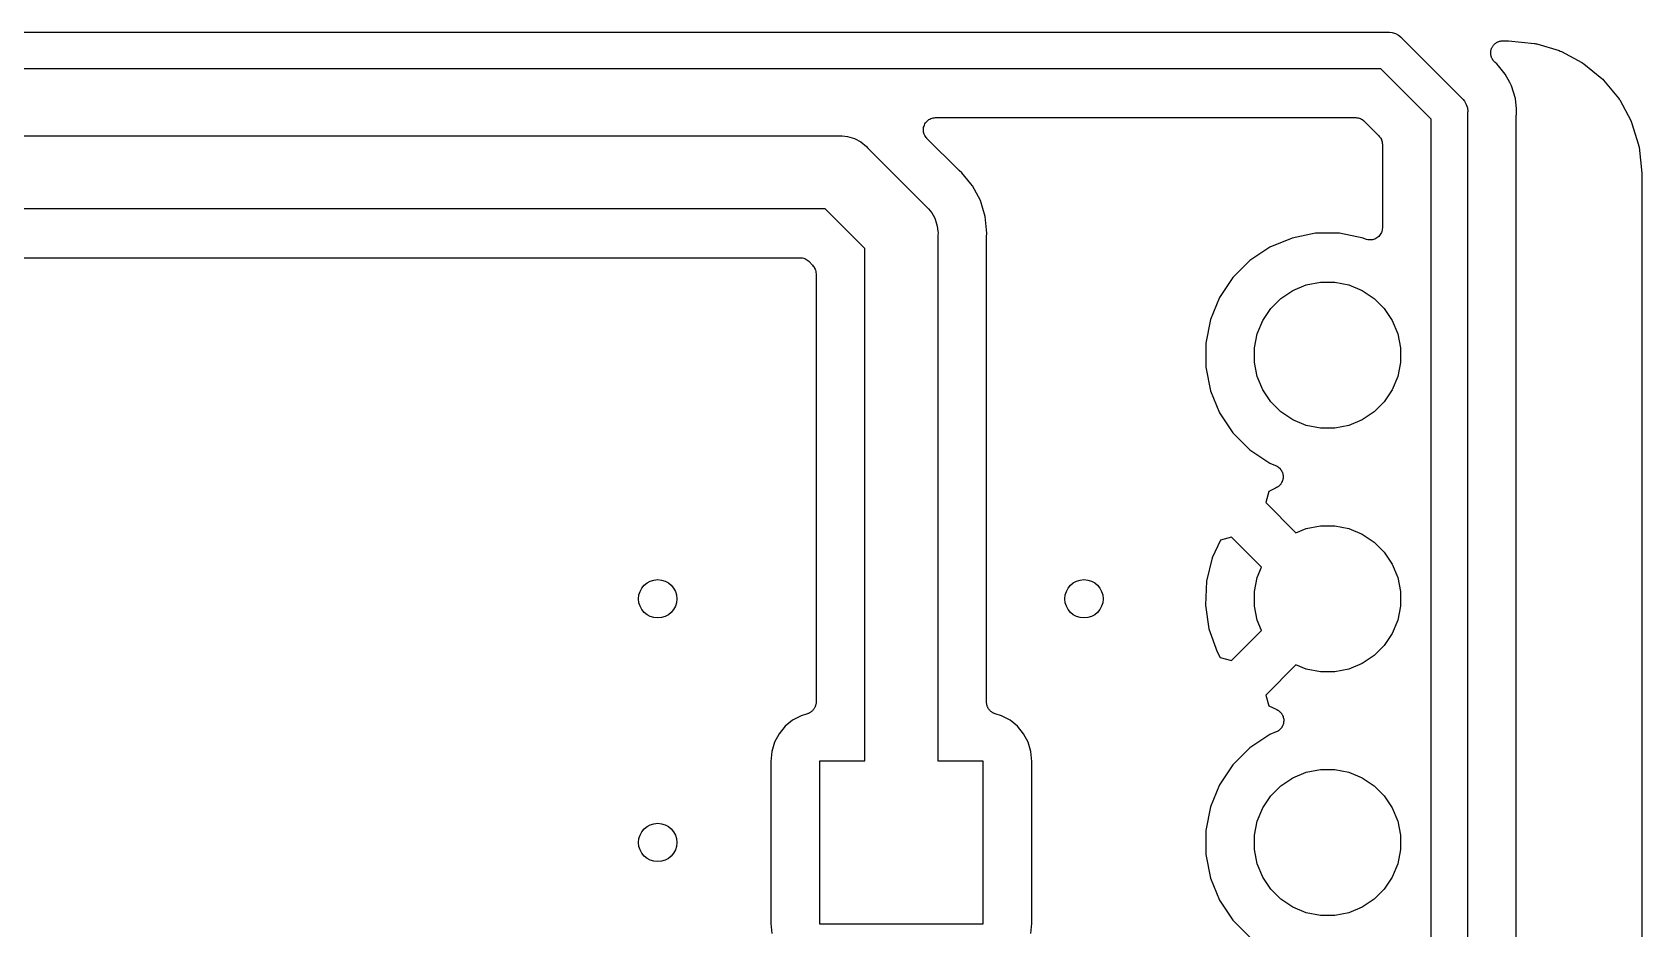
# Model space of a CAD drawing. Extents: x 1.17 to 5.78, y -4.25 to -1.29.
# Drawn here: x 5.118 to 5.779, y -1.66 to -1.292 of the extents above; entities that cross this region are included whole.
import ezdxf

# ---------------------------------------------------------------- set-up
doc = ezdxf.new("R2010")
doc.units = 0
doc.header["$MEASUREMENT"] = 0
doc.layers.add('BLACK', color=7, linetype='CONTINUOUS')

msp = doc.modelspace()

# ---------------------------------------------------------------- linework, layer by layer
at = {"layer": 'BLACK', "linetype": 'CONTINUOUS'}
for p, q in [((3.12537, -1.2925), (5.67463, -1.2925)), ((5.67463, -1.2925), (5.675, -1.29246)), ((5.675, -1.29246), (5.67537, -1.2925)), ((5.67537, -1.2925), (5.67537, -1.2925)), ((5.67537, -1.2925), (5.67647, -1.29261)), ((5.67647, -1.29261), (5.67788, -1.29304)), ((5.67788, -1.29304), (5.67919, -1.29373)), ((5.67919, -1.29373), (5.68033, -1.29467)), ((5.68033, -1.29467), (5.68056, -1.29496)), ((5.68056, -1.29496), (5.70504, -1.31944)), ((5.71697, -1.30095), (5.71699, -1.3007)), ((5.71699, -1.30119), (5.71697, -1.30095)), ((5.71699, -1.3007), (5.717, -1.30045)), ((5.71699, -1.30142), (5.71699, -1.30119)), ((5.71703, -1.30167), (5.71699, -1.30142)), ((5.717, -1.30045), (5.71704, -1.30021)), ((5.71706, -1.30192), (5.71703, -1.30167)), ((5.71704, -1.30021), (5.71707, -1.29998)), ((5.71707, -1.29998), (5.71714, -1.29974)), ((5.71714, -1.29974), (5.71719, -1.29949)), ((5.71719, -1.29949), (5.71729, -1.29927)), ((5.71729, -1.29927), (5.71736, -1.29905)), ((5.71736, -1.29905), (5.71748, -1.29882)), ((5.71748, -1.29882), (5.71758, -1.29859)), ((5.71758, -1.29859), (5.71771, -1.2984)), ((5.71771, -1.2984), (5.71782, -1.29819)), ((5.71782, -1.29819), (5.71798, -1.29799)), ((5.71798, -1.29799), (5.71812, -1.29779)), ((5.71812, -1.29779), (5.71829, -1.29762)), ((5.71829, -1.29762), (5.71844, -1.29744)), ((5.71844, -1.29744), (5.71864, -1.29728)), ((5.71864, -1.29728), (5.71882, -1.2971)), ((5.71882, -1.2971), (5.71902, -1.29697)), ((5.71902, -1.29697), (5.7192, -1.29682)), ((5.7192, -1.29682), (5.71942, -1.2967)), ((5.71942, -1.2967), (5.71963, -1.29656)), ((5.71963, -1.29656), (5.71985, -1.29647)), ((5.71985, -1.29647), (5.72006, -1.29636)), ((5.72006, -1.29636), (5.7203, -1.29629)), ((5.7203, -1.29629), (5.72054, -1.29619)), ((5.72054, -1.29619), (5.72077, -1.29615)), ((5.72077, -1.29615), (5.721, -1.29608)), ((5.721, -1.29608), (5.72125, -1.29605)), ((5.72125, -1.29605), (5.72149, -1.29601)), ((5.72149, -1.29601), (5.72173, -1.29601)), ((5.72173, -1.29601), (5.72197, -1.29598)), ((5.72197, -1.29598), (5.72373, -1.29598)), ((5.72373, -1.29598), (5.7238, -1.29598)), ((5.7238, -1.29598), (5.72401, -1.29601)), ((5.72401, -1.29601), (5.72422, -1.29601)), ((5.72422, -1.29601), (5.73498, -1.29706)), ((5.73498, -1.29706), (5.73505, -1.29707)), ((5.73505, -1.29707), (5.7355, -1.29717)), ((5.7355, -1.29717), (5.73594, -1.29725)), ((5.73594, -1.29725), (5.74508, -1.30001)), ((5.74508, -1.30001), (5.74514, -1.30003)), ((5.74514, -1.30003), (5.74556, -1.30021)), ((5.74556, -1.30021), (5.74598, -1.30038)), ((5.74598, -1.30038), (5.7544, -1.30486)), ((5.67189, -1.3075), (3.12811, -1.3075)), ((5.6925, -1.32811), (5.67189, -1.3075)), ((5.71712, -1.30215), (5.71706, -1.30192)), ((5.71717, -1.30238), (5.71712, -1.30215)), ((5.71726, -1.30262), (5.71717, -1.30238)), ((5.71733, -1.30286), (5.71726, -1.30262)), ((5.71744, -1.30307), (5.71733, -1.30286)), ((5.71753, -1.30329), (5.71744, -1.30307)), ((5.71767, -1.3035), (5.71753, -1.30329)), ((5.71778, -1.30372), (5.71767, -1.3035)), ((5.71793, -1.30391), (5.71778, -1.30372)), ((5.71806, -1.30411), (5.71793, -1.30391)), ((5.71824, -1.30429), (5.71806, -1.30411)), ((5.71839, -1.30448), (5.71824, -1.30429)), ((5.71858, -1.30463), (5.71839, -1.30448)), ((5.71874, -1.3048), (5.71858, -1.30463)), ((5.71879, -1.30485), (5.71874, -1.3048)), ((5.71954, -1.30546), (5.71879, -1.30485)), ((5.72024, -1.30632), (5.71954, -1.30546)), ((5.72298, -1.30965), (5.72024, -1.30632)), ((5.72024, -1.30632), (5.72024, -1.30632)), ((5.7544, -1.30486), (5.75446, -1.3049)), ((5.75446, -1.3049), (5.75484, -1.30515)), ((5.75484, -1.30515), (5.75522, -1.3054)), ((5.75522, -1.3054), (5.76261, -1.31143)), ((5.72484, -1.31313), (5.72298, -1.30965)), ((5.72553, -1.31443), (5.72484, -1.31313)), ((5.7271, -1.31961), (5.72553, -1.31443)), ((5.76261, -1.31143), (5.76266, -1.31148)), ((5.76266, -1.31148), (5.76298, -1.3118)), ((5.76298, -1.3118), (5.7633, -1.31212)), ((5.7633, -1.31212), (5.76939, -1.31947)), ((5.70504, -1.31944), (5.70533, -1.31967)), ((5.70533, -1.31967), (5.70556, -1.31996)), ((5.70556, -1.31996), (5.70556, -1.31996)), ((5.70556, -1.31996), (5.70571, -1.32013)), ((5.70571, -1.32013), (5.70627, -1.32081)), ((5.70627, -1.32081), (5.70694, -1.32207)), ((5.72752, -1.32389), (5.7271, -1.31961)), ((5.76939, -1.31947), (5.76943, -1.31953)), ((5.76943, -1.31953), (5.76968, -1.31991)), ((5.76968, -1.31991), (5.76993, -1.32028)), ((5.76993, -1.32028), (5.77447, -1.32868)), ((5.4863, -1.32834), (5.48631, -1.32833)), ((5.48631, -1.32833), (5.48632, -1.32833)), ((5.48632, -1.32833), (5.48674, -1.3281)), ((5.48674, -1.3281), (5.48716, -1.32788)), ((5.48716, -1.32788), (5.48717, -1.32787)), ((5.48717, -1.32787), (5.48718, -1.32787)), ((5.48718, -1.32787), (5.48764, -1.32773)), ((5.48764, -1.32773), (5.4881, -1.3276)), ((5.4881, -1.3276), (5.48811, -1.32759)), ((5.48811, -1.32759), (5.48859, -1.32755)), ((5.48811, -1.32759), (5.48811, -1.32759)), ((5.48859, -1.32755), (5.48907, -1.3275)), ((5.48907, -1.3275), (5.66154, -1.3275)), ((5.66154, -1.3275), (5.66155, -1.3275)), ((5.66155, -1.3275), (5.66156, -1.3275)), ((5.66156, -1.3275), (5.66156, -1.3275)), ((5.66156, -1.3275), (5.66161, -1.3275)), ((5.66161, -1.3275), (5.66207, -1.32755)), ((5.66207, -1.32755), (5.66253, -1.3276)), ((5.66253, -1.3276), (5.66255, -1.32761)), ((5.66255, -1.32761), (5.66258, -1.32761)), ((5.66258, -1.32761), (5.66302, -1.32775)), ((5.66302, -1.32775), (5.66346, -1.32788)), ((5.66346, -1.32788), (5.66348, -1.3279)), ((5.66348, -1.3279), (5.66351, -1.3279)), ((5.66351, -1.3279), (5.66391, -1.32813)), ((5.66391, -1.32813), (5.66432, -1.32835)), ((5.6925, -1.99689), (5.6925, -1.32811)), ((5.70694, -1.32207), (5.70696, -1.32212)), ((5.70696, -1.32212), (5.70739, -1.32353)), ((5.70739, -1.32353), (5.70754, -1.325)), ((5.70754, -1.325), (5.7075, -1.32537)), ((5.7075, -1.32537), (5.7075, -1.99963)), ((5.7275, -1.32653), (5.72752, -1.32632)), ((5.7275, -1.3266), (5.7275, -1.32653)), ((5.7275, -1.9984), (5.7275, -1.3266)), ((5.72763, -1.325), (5.72752, -1.32389)), ((5.72752, -1.32611), (5.72763, -1.325)), ((5.72752, -1.32632), (5.72752, -1.32611)), ((5.44926, -1.335), (5.45, -1.33493)), ((5.45, -1.33493), (5.45074, -1.335)), ((5.48407, -1.33245), (5.48412, -1.33196)), ((5.48407, -1.33246), (5.48407, -1.33245)), ((5.48407, -1.33247), (5.48407, -1.33246)), ((5.48411, -1.33294), (5.48407, -1.33247)), ((5.48415, -1.33342), (5.48411, -1.33294)), ((5.48412, -1.33196), (5.48417, -1.33149)), ((5.48416, -1.33343), (5.48415, -1.33342)), ((5.48416, -1.33344), (5.48416, -1.33343)), ((5.48429, -1.33389), (5.48416, -1.33344)), ((5.48417, -1.33148), (5.48432, -1.33102)), ((5.48417, -1.33149), (5.48417, -1.33148)), ((5.48417, -1.33149), (5.48417, -1.33149)), ((5.48443, -1.33436), (5.48429, -1.33389)), ((5.48432, -1.33102), (5.48446, -1.33056)), ((5.48443, -1.33437), (5.48443, -1.33436)), ((5.48443, -1.33436), (5.48443, -1.33436)), ((5.48465, -1.3348), (5.48443, -1.33437)), ((5.48446, -1.33056), (5.48446, -1.33055)), ((5.48446, -1.33055), (5.48447, -1.33055)), ((5.48447, -1.33055), (5.4847, -1.33013)), ((5.48488, -1.33522), (5.48465, -1.3348)), ((5.4847, -1.33013), (5.48492, -1.3297)), ((5.48492, -1.3297), (5.48493, -1.3297)), ((5.48493, -1.32969), (5.48524, -1.32932)), ((5.48493, -1.3297), (5.48493, -1.32969)), ((5.48524, -1.32932), (5.48555, -1.32895)), ((5.48555, -1.32895), (5.48556, -1.32894)), ((5.48555, -1.32895), (5.48555, -1.32895)), ((5.48556, -1.32894), (5.48593, -1.32864)), ((5.48593, -1.32864), (5.4863, -1.32834)), ((5.66432, -1.32835), (5.66434, -1.32836)), ((5.66434, -1.32836), (5.66436, -1.32837)), ((5.66436, -1.32837), (5.66472, -1.32867)), ((5.66472, -1.32867), (5.66507, -1.32896)), ((5.66507, -1.32896), (5.67104, -1.33493)), ((5.67104, -1.33493), (5.67105, -1.33494)), ((5.67105, -1.33494), (5.67105, -1.33494)), ((5.67105, -1.33494), (5.67105, -1.33494)), ((5.67105, -1.33494), (5.67108, -1.33498)), ((5.77447, -1.32868), (5.7745, -1.32874)), ((5.7745, -1.32874), (5.77467, -1.32916)), ((5.77467, -1.32916), (5.77485, -1.32958)), ((5.77485, -1.32958), (5.77767, -1.33869)), ((3.70074, -1.335), (5.44926, -1.335)), ((5.45074, -1.335), (5.45074, -1.335)), ((5.45074, -1.335), (5.45294, -1.33522)), ((5.45294, -1.33522), (5.45577, -1.33607)), ((5.45577, -1.33607), (5.45837, -1.33747)), ((5.45837, -1.33747), (5.46066, -1.33934)), ((5.46066, -1.33934), (5.46113, -1.33991)), ((5.46113, -1.33991), (5.48509, -1.36387)), ((5.48488, -1.33523), (5.48488, -1.33522)), ((5.48488, -1.33524), (5.48488, -1.33523)), ((5.48518, -1.33561), (5.48488, -1.33524)), ((5.48548, -1.33599), (5.48518, -1.33561)), ((5.4855, -1.336), (5.48548, -1.33599)), ((5.48553, -1.33604), (5.4855, -1.336)), ((5.4855, -1.336), (5.4855, -1.336)), ((5.4855, -1.336), (5.4855, -1.336)), ((5.49836, -1.34886), (5.48553, -1.33604)), ((5.67108, -1.33498), (5.67137, -1.33534)), ((5.67137, -1.33534), (5.67166, -1.3357)), ((5.67166, -1.3357), (5.67168, -1.33572)), ((5.67168, -1.33572), (5.67169, -1.33574)), ((5.67169, -1.33574), (5.67191, -1.33615)), ((5.67191, -1.33615), (5.67212, -1.33656)), ((5.67212, -1.33656), (5.67213, -1.33658)), ((5.67213, -1.33658), (5.67214, -1.33661)), ((5.67214, -1.33661), (5.67227, -1.33705)), ((5.67227, -1.33705), (5.6724, -1.33749)), ((5.6724, -1.33749), (5.67241, -1.33752)), ((5.67241, -1.33752), (5.67241, -1.33754)), ((5.67241, -1.33754), (5.67246, -1.338)), ((5.67246, -1.338), (5.6725, -1.33846)), ((5.6725, -1.33846), (5.6725, -1.37272)), ((5.77767, -1.33869), (5.77769, -1.33876)), ((5.77769, -1.33876), (5.77777, -1.3392)), ((5.77777, -1.3392), (5.77787, -1.33965)), ((5.77787, -1.33965), (5.77899, -1.35033)), ((5.49852, -1.349), (5.49836, -1.34886)), ((5.49867, -1.34915), (5.49852, -1.349)), ((5.49872, -1.34919), (5.49867, -1.34915)), ((5.49987, -1.35013), (5.49872, -1.34919)), ((5.50358, -1.35465), (5.49987, -1.35013)), ((5.50424, -1.35546), (5.50358, -1.35465)), ((5.77899, -1.35033), (5.779, -1.3504)), ((5.779, -1.3504), (5.77899, -1.35063)), ((5.77899, -1.35063), (5.77902, -1.35086)), ((5.77902, -1.35086), (5.77902, -4.19873)), ((5.50749, -1.36154), (5.50424, -1.35546)), ((5.44379, -1.365), (3.70621, -1.365)), ((5.46, -1.38121), (5.44379, -1.365)), ((5.48509, -1.36387), (5.48566, -1.36434)), ((5.48566, -1.36434), (5.48613, -1.36491)), ((5.48613, -1.36491), (5.48613, -1.36491)), ((5.48613, -1.36491), (5.48753, -1.36663)), ((5.48753, -1.36663), (5.48857, -1.36857)), ((5.50949, -1.36814), (5.50749, -1.36154)), ((5.48857, -1.36857), (5.48893, -1.36923)), ((5.48893, -1.36923), (5.48978, -1.37206)), ((5.48978, -1.37206), (5.48999, -1.37412)), ((5.48999, -1.37412), (5.49007, -1.375)), ((5.51017, -1.375), (5.50949, -1.36814)), ((5.67225, -1.37421), (5.67211, -1.37466)), ((5.67239, -1.37376), (5.67225, -1.37421)), ((5.6724, -1.37373), (5.67239, -1.37374)), ((5.67239, -1.37374), (5.67239, -1.37376)), ((5.67245, -1.37326), (5.6724, -1.37373)), ((5.6725, -1.37279), (5.67245, -1.37326)), ((5.6725, -1.37272), (5.6725, -1.37276)), ((5.6725, -1.37276), (5.6725, -1.37276)), ((5.6725, -1.37276), (5.6725, -1.37276)), ((5.6725, -1.37276), (5.6725, -1.37279)), ((5.49007, -1.375), (5.49, -1.37574)), ((5.49, -1.37574), (5.49, -1.59154)), ((5.51, -1.37689), (5.51002, -1.37669)), ((5.51, -1.37696), (5.51, -1.37689)), ((5.51, -1.56739), (5.51, -1.37696)), ((5.51002, -1.37647), (5.51017, -1.375)), ((5.51002, -1.37669), (5.51002, -1.37647)), ((5.62632, -1.38069), (5.61813, -1.38616)), ((5.63542, -1.37692), (5.62632, -1.38069)), ((5.64508, -1.375), (5.63542, -1.37692)), ((5.65492, -1.375), (5.64508, -1.375)), ((5.66458, -1.37692), (5.65492, -1.375)), ((5.66559, -1.37734), (5.66458, -1.37692)), ((5.66604, -1.37747), (5.66559, -1.37734)), ((5.66649, -1.37762), (5.66604, -1.37747)), ((5.66651, -1.37762), (5.66649, -1.37762)), ((5.66652, -1.37762), (5.66651, -1.37762)), ((5.66699, -1.37767), (5.66652, -1.37762)), ((5.66747, -1.37772), (5.66699, -1.37767)), ((5.66748, -1.37772), (5.66747, -1.37772)), ((5.66749, -1.37772), (5.66748, -1.37772)), ((5.66797, -1.37767), (5.66749, -1.37772)), ((5.66844, -1.37763), (5.66797, -1.37767)), ((5.66845, -1.37762), (5.66844, -1.37763)), ((5.66846, -1.37762), (5.66845, -1.37762)), ((5.66892, -1.37749), (5.66846, -1.37762)), ((5.66937, -1.37735), (5.66892, -1.37749)), ((5.66938, -1.37735), (5.66937, -1.37735)), ((5.6694, -1.37734), (5.66938, -1.37735)), ((5.66982, -1.37712), (5.6694, -1.37734)), ((5.67024, -1.3769), (5.66982, -1.37712)), ((5.67025, -1.37689), (5.67024, -1.3769)), ((5.67026, -1.37689), (5.67025, -1.37689)), ((5.67063, -1.37659), (5.67026, -1.37689)), ((5.671, -1.37629), (5.67063, -1.37659)), ((5.67101, -1.37628), (5.671, -1.37629)), ((5.67102, -1.37627), (5.67101, -1.37628)), ((5.67132, -1.3759), (5.67102, -1.37627)), ((5.67163, -1.37554), (5.67132, -1.3759)), ((5.67164, -1.37552), (5.67163, -1.37553)), ((5.67163, -1.37553), (5.67163, -1.37554)), ((5.67187, -1.3751), (5.67164, -1.37552)), ((5.6721, -1.37469), (5.67187, -1.3751)), ((5.67211, -1.37466), (5.6721, -1.37467)), ((5.6721, -1.37467), (5.6721, -1.37469)), ((5.09207, -1.385), (5.43343, -1.385)), ((5.43343, -1.385), (5.43345, -1.385)), ((5.43345, -1.385), (5.43345, -1.385)), ((5.43345, -1.385), (5.43345, -1.385)), ((5.43345, -1.385), (5.4335, -1.385)), ((5.4335, -1.385), (5.43396, -1.38505)), ((5.43396, -1.38505), (5.43442, -1.3851)), ((5.43442, -1.3851), (5.43444, -1.38511)), ((5.43444, -1.38511), (5.43447, -1.38511)), ((5.43447, -1.38511), (5.43491, -1.38525)), ((5.43491, -1.38525), (5.43535, -1.38538)), ((5.43535, -1.38538), (5.43538, -1.3854)), ((5.43538, -1.3854), (5.4354, -1.3854)), ((5.4354, -1.3854), (5.43581, -1.38563)), ((5.43581, -1.38563), (5.43621, -1.38585)), ((5.43621, -1.38585), (5.43623, -1.38586)), ((5.43623, -1.38586), (5.43626, -1.38587)), ((5.43626, -1.38587), (5.43661, -1.38617)), ((5.43661, -1.38617), (5.43697, -1.38646)), ((5.43697, -1.38646), (5.43854, -1.38803)), ((5.46, -1.59154), (5.46, -1.38121)), ((5.61813, -1.38616), (5.61116, -1.39313)), ((5.43854, -1.38803), (5.43855, -1.38804)), ((5.43855, -1.38804), (5.43855, -1.38805)), ((5.43855, -1.38805), (5.43855, -1.38805)), ((5.43855, -1.38805), (5.43858, -1.38808)), ((5.43858, -1.38808), (5.43887, -1.38844)), ((5.43887, -1.38844), (5.43916, -1.3888)), ((5.43916, -1.3888), (5.43918, -1.38882)), ((5.43918, -1.38882), (5.43919, -1.38885)), ((5.43919, -1.38885), (5.43941, -1.38926)), ((5.43941, -1.38926), (5.43962, -1.38966)), ((5.43962, -1.38966), (5.43963, -1.38969)), ((5.43963, -1.38969), (5.43964, -1.38971)), ((5.43964, -1.38971), (5.43977, -1.39016)), ((5.43977, -1.39016), (5.4399, -1.3906)), ((5.4399, -1.3906), (5.43991, -1.39062)), ((5.43991, -1.39062), (5.43991, -1.39065)), ((5.43991, -1.39065), (5.43996, -1.39111)), ((5.43996, -1.39111), (5.44, -1.39157)), ((5.44, -1.39157), (5.44, -1.56739)), ((5.61116, -1.39313), (5.60569, -1.40132)), ((5.63088, -1.4017), (5.63579, -1.39841)), ((5.63579, -1.39841), (5.64125, -1.39615)), ((5.64125, -1.39615), (5.64705, -1.395)), ((5.64705, -1.395), (5.65295, -1.395)), ((5.65295, -1.395), (5.65875, -1.39615)), ((5.65875, -1.39615), (5.66421, -1.39841)), ((5.66421, -1.39841), (5.66912, -1.4017)), ((5.60569, -1.40132), (5.60192, -1.41042)), ((5.62341, -1.41079), (5.6267, -1.40588)), ((5.6267, -1.40588), (5.63088, -1.4017)), ((5.66912, -1.4017), (5.6733, -1.40588)), ((5.6733, -1.40588), (5.67659, -1.41079)), ((5.60192, -1.41042), (5.6, -1.42008)), ((5.62115, -1.41625), (5.62341, -1.41079)), ((5.67659, -1.41079), (5.67885, -1.41625)), ((5.6, -1.42008), (5.6, -1.42992)), ((5.62, -1.42205), (5.62115, -1.41625)), ((5.67885, -1.41625), (5.68, -1.42205)), ((5.62, -1.42795), (5.62, -1.42205)), ((5.68, -1.42205), (5.68, -1.42795)), ((5.6, -1.42992), (5.60192, -1.43958)), ((5.62115, -1.43375), (5.62, -1.42795)), ((5.62341, -1.43921), (5.62115, -1.43375)), ((5.67885, -1.43375), (5.67659, -1.43921)), ((5.68, -1.42795), (5.67885, -1.43375)), ((5.60192, -1.43958), (5.60569, -1.44868)), ((5.6267, -1.44412), (5.62341, -1.43921)), ((5.67659, -1.43921), (5.6733, -1.44412)), ((5.63088, -1.4483), (5.6267, -1.44412)), ((5.6733, -1.44412), (5.66912, -1.4483)), ((5.60569, -1.44868), (5.61116, -1.45687)), ((5.63579, -1.45159), (5.63088, -1.4483)), ((5.64125, -1.45385), (5.63579, -1.45159)), ((5.64705, -1.455), (5.64125, -1.45385)), ((5.65875, -1.45385), (5.65295, -1.455)), ((5.66421, -1.45159), (5.65875, -1.45385)), ((5.66912, -1.4483), (5.66421, -1.45159)), ((5.61116, -1.45687), (5.61813, -1.46384)), ((5.65295, -1.455), (5.64705, -1.455)), ((5.61813, -1.46384), (5.62632, -1.46931)), ((5.62632, -1.46931), (5.62868, -1.47029)), ((5.62868, -1.47029), (5.62875, -1.47032)), ((5.62875, -1.47032), (5.62884, -1.47037)), ((5.62884, -1.47037), (5.62894, -1.47041)), ((5.62894, -1.47041), (5.62927, -1.4706)), ((5.62927, -1.4706), (5.6296, -1.47079)), ((5.6296, -1.47079), (5.62968, -1.47086)), ((5.62968, -1.47086), (5.62978, -1.47092)), ((5.62978, -1.47092), (5.63006, -1.47117)), ((5.63006, -1.47117), (5.63035, -1.47142)), ((5.63035, -1.47142), (5.63042, -1.4715)), ((5.63042, -1.4715), (5.6305, -1.47158)), ((5.6305, -1.47158), (5.63072, -1.47188)), ((5.63072, -1.47188), (5.63096, -1.47218)), ((5.63096, -1.47218), (5.63101, -1.47228)), ((5.63101, -1.47228), (5.63107, -1.47236)), ((5.63107, -1.47236), (5.63123, -1.47271)), ((5.63123, -1.47271), (5.63141, -1.47304)), ((5.63141, -1.47304), (5.63144, -1.47315)), ((5.63144, -1.47315), (5.63149, -1.47325)), ((5.63149, -1.47325), (5.63158, -1.47362)), ((5.63158, -1.47362), (5.63168, -1.47398)), ((5.6283, -1.47967), (5.62594, -1.48094)), ((5.62846, -1.47961), (5.6283, -1.47967)), ((5.62856, -1.47957), (5.62846, -1.47961)), ((5.62867, -1.47954), (5.62856, -1.47957)), ((5.629, -1.47936), (5.62867, -1.47954)), ((5.62935, -1.47919), (5.629, -1.47936)), ((5.62943, -1.47913), (5.62935, -1.47919)), ((5.62953, -1.47908), (5.62943, -1.47913)), ((5.62982, -1.47884), (5.62953, -1.47908)), ((5.63013, -1.47861), (5.62982, -1.47884)), ((5.6302, -1.47853), (5.63013, -1.47861)), ((5.63029, -1.47846), (5.6302, -1.47853)), ((5.63053, -1.47817), (5.63029, -1.47846)), ((5.63078, -1.47789), (5.63053, -1.47817)), ((5.63084, -1.4778), (5.63078, -1.47789)), ((5.63091, -1.47771), (5.63084, -1.4778)), ((5.63109, -1.47738), (5.63091, -1.47771)), ((5.63129, -1.47705), (5.63109, -1.47738)), ((5.63132, -1.47695), (5.63129, -1.47705)), ((5.63138, -1.47685), (5.63132, -1.47695)), ((5.63149, -1.47649), (5.63138, -1.47685)), ((5.63162, -1.47613), (5.63149, -1.47649)), ((5.63163, -1.47603), (5.63162, -1.47613)), ((5.63167, -1.47592), (5.63163, -1.47603)), ((5.63171, -1.47555), (5.63167, -1.47592)), ((5.63168, -1.47398), (5.63169, -1.47409)), ((5.63169, -1.47409), (5.63172, -1.47419)), ((5.63176, -1.47517), (5.63171, -1.47555)), ((5.63172, -1.47419), (5.63174, -1.47457)), ((5.63174, -1.47457), (5.63177, -1.47495)), ((5.63177, -1.47495), (5.63176, -1.47506)), ((5.63176, -1.47506), (5.63176, -1.47517)), ((5.62594, -1.48094), (5.62466, -1.48552)), ((5.62466, -1.48552), (5.63704, -1.4979)), ((5.61052, -1.49966), (5.60608, -1.50089)), ((5.6229, -1.51204), (5.61052, -1.49966)), ((5.63704, -1.4979), (5.64125, -1.49615)), ((5.64125, -1.49615), (5.64705, -1.495)), ((5.64705, -1.495), (5.65295, -1.495)), ((5.65295, -1.495), (5.65875, -1.49615)), ((5.65875, -1.49615), (5.66421, -1.49841)), ((5.66421, -1.49841), (5.66912, -1.5017)), ((5.60608, -1.50089), (5.60266, -1.50818)), ((5.66912, -1.5017), (5.6733, -1.50588)), ((5.6733, -1.50588), (5.67659, -1.51079)), ((5.60266, -1.50818), (5.60029, -1.51774)), ((5.62115, -1.51625), (5.6229, -1.51204)), ((5.67659, -1.51079), (5.67885, -1.51625)), ((5.60029, -1.51774), (5.59982, -1.52758)), ((5.62, -1.52205), (5.62115, -1.51625)), ((5.67885, -1.51625), (5.68, -1.52205)), ((5.62, -1.52795), (5.62, -1.52205)), ((5.68, -1.52205), (5.68, -1.52795)), ((5.59982, -1.52758), (5.60129, -1.53732)), ((5.62115, -1.53375), (5.62, -1.52795)), ((5.68, -1.52795), (5.67885, -1.53375)), ((5.60129, -1.53732), (5.60467, -1.5467)), ((5.61052, -1.55034), (5.6229, -1.53796)), ((5.6229, -1.53796), (5.62115, -1.53375)), ((5.67659, -1.53921), (5.6733, -1.54412)), ((5.67885, -1.53375), (5.67659, -1.53921)), ((5.6733, -1.54412), (5.66912, -1.5483)), ((5.60467, -1.5467), (5.60594, -1.54906)), ((5.60594, -1.54906), (5.61052, -1.55034)), ((5.63704, -1.5521), (5.62466, -1.56448)), ((5.64125, -1.55385), (5.63704, -1.5521)), ((5.66421, -1.55159), (5.65875, -1.55385)), ((5.66912, -1.5483), (5.66421, -1.55159)), ((5.64705, -1.555), (5.64125, -1.55385)), ((5.65295, -1.555), (5.64705, -1.555)), ((5.65875, -1.55385), (5.65295, -1.555)), ((5.62466, -1.56448), (5.62589, -1.56892)), ((5.43645, -1.57218), (5.43384, -1.57297)), ((5.43666, -1.57209), (5.43645, -1.57218)), ((5.43687, -1.57203), (5.43666, -1.57209)), ((5.43711, -1.57191), (5.43687, -1.57203)), ((5.43735, -1.5718), (5.43711, -1.57191)), ((5.43754, -1.57168), (5.43735, -1.5718)), ((5.43774, -1.57158), (5.43754, -1.57168)), ((5.43794, -1.57141), (5.43774, -1.57158)), ((5.43817, -1.57126), (5.43794, -1.57141)), ((5.43832, -1.57111), (5.43817, -1.57126)), ((5.4385, -1.57097), (5.43832, -1.57111)), ((5.43867, -1.57076), (5.4385, -1.57097)), ((5.43886, -1.57058), (5.43867, -1.57076)), ((5.43898, -1.57039), (5.43886, -1.57058)), ((5.43913, -1.57022), (5.43898, -1.57039)), ((5.43925, -1.56999), (5.43913, -1.57022)), ((5.4394, -1.56977), (5.43925, -1.56999)), ((5.43949, -1.56956), (5.4394, -1.56977)), ((5.4396, -1.56936), (5.43949, -1.56956)), ((5.43968, -1.56911), (5.4396, -1.56936)), ((5.43978, -1.56887), (5.43968, -1.56911)), ((5.43982, -1.56865), (5.43978, -1.56887)), ((5.43989, -1.56843), (5.43982, -1.56865)), ((5.43992, -1.56817), (5.43989, -1.56843)), ((5.43997, -1.56791), (5.43992, -1.56817)), ((5.44, -1.56746), (5.43997, -1.56769)), ((5.43997, -1.56769), (5.43997, -1.56791)), ((5.44, -1.56739), (5.44, -1.56746)), ((5.51002, -1.56762), (5.51, -1.56739)), ((5.51002, -1.56784), (5.51002, -1.56762)), ((5.51007, -1.5681), (5.51002, -1.56784)), ((5.5101, -1.56836), (5.51007, -1.5681)), ((5.51016, -1.56858), (5.5101, -1.56836)), ((5.5102, -1.5688), (5.51016, -1.56858)), ((5.5103, -1.56904), (5.5102, -1.5688)), ((5.51038, -1.5693), (5.5103, -1.56904)), ((5.51048, -1.5695), (5.51038, -1.5693)), ((5.51057, -1.5697), (5.51048, -1.5695)), ((5.51071, -1.56993), (5.51057, -1.5697)), ((5.51084, -1.57016), (5.51071, -1.56993)), ((5.51098, -1.57033), (5.51084, -1.57016)), ((5.5111, -1.57052), (5.51098, -1.57033)), ((5.51128, -1.57071), (5.5111, -1.57052)), ((5.51145, -1.57092), (5.51128, -1.57071)), ((5.51162, -1.57106), (5.51145, -1.57092)), ((5.51178, -1.57122), (5.51162, -1.57106)), ((5.512, -1.57137), (5.51178, -1.57122)), ((5.5122, -1.57154), (5.512, -1.57137)), ((5.5124, -1.57164), (5.5122, -1.57154)), ((5.51259, -1.57177), (5.5124, -1.57164)), ((5.51283, -1.57188), (5.51259, -1.57177)), ((5.51306, -1.572), (5.51283, -1.57188)), ((5.51328, -1.57207), (5.51306, -1.572)), ((5.51348, -1.57216), (5.51328, -1.57207)), ((5.51355, -1.57218), (5.51348, -1.57216)), ((5.51616, -1.57297), (5.51355, -1.57218)), ((5.62589, -1.56892), (5.62917, -1.57045)), ((5.62917, -1.57045), (5.62923, -1.57049)), ((5.62923, -1.57049), (5.62954, -1.57068)), ((5.62954, -1.57068), (5.62986, -1.57085)), ((5.62986, -1.57085), (5.62995, -1.57093)), ((5.62995, -1.57093), (5.63006, -1.571)), ((5.63006, -1.571), (5.63033, -1.57124)), ((5.63033, -1.57124), (5.6306, -1.57148)), ((5.6306, -1.57148), (5.63068, -1.57157)), ((5.63068, -1.57157), (5.63078, -1.57166)), ((5.63078, -1.57166), (5.63099, -1.57195)), ((5.63099, -1.57195), (5.63122, -1.57223)), ((5.63122, -1.57223), (5.63128, -1.57235)), ((5.63128, -1.57235), (5.63135, -1.57245)), ((5.63135, -1.57245), (5.6315, -1.57278)), ((5.6315, -1.57278), (5.63167, -1.5731)), ((5.42732, -1.57732), (5.42483, -1.58037)), ((5.43037, -1.57483), (5.42732, -1.57732)), ((5.43384, -1.57297), (5.43037, -1.57483)), ((5.51963, -1.57483), (5.51616, -1.57297)), ((5.52268, -1.57732), (5.51963, -1.57483)), ((5.52517, -1.58037), (5.52268, -1.57732)), ((5.62927, -1.57943), (5.62895, -1.5796)), ((5.6296, -1.57927), (5.62927, -1.57943)), ((5.6297, -1.5792), (5.6296, -1.57927)), ((5.62981, -1.57914), (5.6297, -1.5792)), ((5.63009, -1.57891), (5.62981, -1.57914)), ((5.63038, -1.57869), (5.63009, -1.57891)), ((5.63047, -1.5786), (5.63038, -1.57869)), ((5.63057, -1.57852), (5.63047, -1.5786)), ((5.6308, -1.57824), (5.63057, -1.57852)), ((5.63104, -1.57797), (5.6308, -1.57824)), ((5.63111, -1.57787), (5.63104, -1.57797)), ((5.63119, -1.57777), (5.63111, -1.57787)), ((5.63136, -1.57745), (5.63119, -1.57777)), ((5.63155, -1.57714), (5.63136, -1.57745)), ((5.63159, -1.57702), (5.63155, -1.57714)), ((5.63165, -1.57691), (5.63159, -1.57702)), ((5.63176, -1.57656), (5.63165, -1.57691)), ((5.63167, -1.5731), (5.63171, -1.57322)), ((5.63171, -1.57322), (5.63176, -1.57333)), ((5.63176, -1.57333), (5.63184, -1.57369)), ((5.63188, -1.57622), (5.63176, -1.57656)), ((5.63184, -1.57369), (5.63195, -1.57403)), ((5.6319, -1.5761), (5.63188, -1.57622)), ((5.63194, -1.57598), (5.6319, -1.5761)), ((5.63197, -1.57561), (5.63194, -1.57598)), ((5.63195, -1.57403), (5.63196, -1.57416)), ((5.63196, -1.57416), (5.63199, -1.57428)), ((5.63203, -1.57526), (5.63197, -1.57561)), ((5.63199, -1.57428), (5.632, -1.57464)), ((5.632, -1.57464), (5.63204, -1.57501)), ((5.63204, -1.57501), (5.63202, -1.57513)), ((5.63202, -1.57513), (5.63203, -1.57526)), ((5.42297, -1.58384), (5.42182, -1.58761)), ((5.42483, -1.58037), (5.42297, -1.58384)), ((5.52703, -1.58384), (5.52517, -1.58037)), ((5.52818, -1.58761), (5.52703, -1.58384)), ((5.62632, -1.58069), (5.61813, -1.58616)), ((5.62895, -1.5796), (5.62632, -1.58069)), ((5.42182, -1.58761), (5.42141, -1.59178)), ((5.42141, -1.59178), (5.42141, -1.65822)), ((5.44154, -1.65846), (5.44154, -1.59154)), ((5.44154, -1.59154), (5.46, -1.59154)), ((5.49, -1.59154), (5.50846, -1.59154)), ((5.50846, -1.59154), (5.50846, -1.65846)), ((5.52859, -1.59178), (5.52818, -1.58761)), ((5.52859, -1.65822), (5.52859, -1.59178)), ((5.61813, -1.58616), (5.61116, -1.59313)), ((5.61116, -1.59313), (5.60569, -1.60132)), ((5.63088, -1.6017), (5.63579, -1.59841)), ((5.63579, -1.59841), (5.64125, -1.59615)), ((5.64125, -1.59615), (5.64705, -1.595)), ((5.64705, -1.595), (5.65295, -1.595)), ((5.65295, -1.595), (5.65875, -1.59615)), ((5.65875, -1.59615), (5.66421, -1.59841)), ((5.66421, -1.59841), (5.66912, -1.6017)), ((5.60569, -1.60132), (5.60192, -1.61042)), ((5.62341, -1.61079), (5.6267, -1.60588)), ((5.6267, -1.60588), (5.63088, -1.6017)), ((5.66912, -1.6017), (5.6733, -1.60588)), ((5.6733, -1.60588), (5.67659, -1.61079)), ((5.60192, -1.61042), (5.6, -1.62008)), ((5.62115, -1.61625), (5.62341, -1.61079)), ((5.67659, -1.61079), (5.67885, -1.61625)), ((5.62, -1.62205), (5.62115, -1.61625)), ((5.67885, -1.61625), (5.68, -1.62205)), ((5.6, -1.62008), (5.6, -1.62992)), ((5.62, -1.62795), (5.62, -1.62205)), ((5.68, -1.62205), (5.68, -1.62795)), ((5.6, -1.62992), (5.60192, -1.63958)), ((5.62115, -1.63375), (5.62, -1.62795)), ((5.68, -1.62795), (5.67885, -1.63375)), ((5.62341, -1.63921), (5.62115, -1.63375)), ((5.67885, -1.63375), (5.67659, -1.63921)), ((5.60192, -1.63958), (5.60569, -1.64868)), ((5.6267, -1.64412), (5.62341, -1.63921)), ((5.63088, -1.6483), (5.6267, -1.64412)), ((5.6733, -1.64412), (5.66912, -1.6483)), ((5.67659, -1.63921), (5.6733, -1.64412)), ((5.60569, -1.64868), (5.61116, -1.65687)), ((5.63579, -1.65159), (5.63088, -1.6483)), ((5.64125, -1.65385), (5.63579, -1.65159)), ((5.66421, -1.65159), (5.65875, -1.65385)), ((5.66912, -1.6483), (5.66421, -1.65159)), ((5.42141, -1.65822), (5.42182, -1.66239)), ((5.50846, -1.65846), (5.44154, -1.65846)), ((5.52818, -1.66239), (5.52859, -1.65822)), ((5.61116, -1.65687), (5.61813, -1.66384)), ((5.64705, -1.655), (5.64125, -1.65385)), ((5.65295, -1.655), (5.64705, -1.655)), ((5.65875, -1.65385), (5.65295, -1.655))]:
    msp.add_line(p, q, dxfattribs=at)
at = {"layer": 'BLACK'}
for centre in [(5.375, -1.525), (5.55, -1.525), (5.375, -1.625)]:
    msp.add_circle(centre, 0.00787, dxfattribs=at)

doc.saveas('drawing.dxf')
